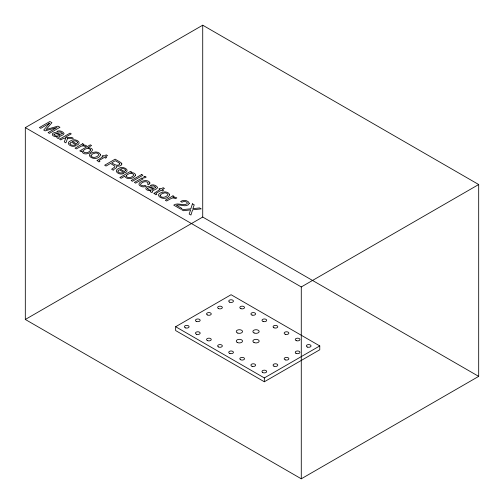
<?xml version="1.0" encoding="UTF-8"?>
<svg xmlns="http://www.w3.org/2000/svg" width="504" height="504" viewBox="0 0 504 504"><rect width="100%" height="100%" fill="white"/><g stroke="black" fill="none" stroke-linecap="round" stroke-linejoin="round"><path stroke-width="0.76" d="M25.313 127.625L202.721 25.2L478.687 184.527L478.687 376.375L301.279 478.8L25.313 319.473L25.313 127.625L301.279 286.952L478.687 184.527M25.313 319.473L202.721 217.048L478.687 376.375M175.644 326.724L231.078 294.72L319.769 345.927L319.769 349.77L264.335 381.774L175.644 330.567L175.644 326.724L264.335 377.931L319.769 345.927M301.279 286.952L301.279 478.8M264.335 377.931L264.335 381.774M202.721 25.2L202.721 217.048M149.927 183.015L148.737 184.829L147.489 184.105L148.144 183.128L147.962 182.618C145.814 180.659 142.153 181.969 140.635 184.086A2.23 1.285 0 0 0 140.937 185.113L143.13 185.875L145.12 185.472L146.368 186.197L144.673 186.738A3.711 2.142 0 0 1 142.304 186.776C132.344 183.891 147.628 176.942 149.927 183.015M97.089 160.48L98.948 161.942L99.962 161.356L99.067 160.776L99.332 160.31L104.328 157.431L105.55 158.136L106.596 157.525L105.374 156.82L107.51 155.591L106.212 154.841L104.076 156.07L103.043 155.471L101.991 156.083L103.024 156.681L97.089 160.48M153.997 193.334L155.862 194.802L156.876 194.216L155.982 193.637L156.246 193.171L161.242 190.285L162.458 190.991L163.51 190.386L162.288 189.68L164.424 188.446L163.126 187.696L160.99 188.931L159.951 188.332L158.905 188.937L159.938 189.536L153.997 193.334M69.936 143.407C70.169 145.328 72.979 145.536 74.479 145.045L75.739 145.776C71.845 148.018 64.165 143.237 71.083 140.597C74.409 137.863 83.286 142.298 76.86 145.253L71.259 142.015L69.936 143.407M117.911 171.108C118.138 173.023 120.947 173.231 122.447 172.74L123.713 173.471C119.813 175.713 112.134 170.932 119.051 168.292C122.377 165.558 131.254 169.993 124.835 172.948L119.228 169.709L117.911 171.108M62.206 133.283L62.168 133.705C59.346 135.752 55.679 130.536 52.668 133.447C50.847 135.853 55.541 136.975 57.261 136.704L56.776 137.245L57.273 138.071L58.288 138.512L59.233 137.957C56.467 136.666 63.844 135.671 64.027 133.667L63.958 133.289C62.452 131.128 59.157 130.101 56.795 131.468L57.992 132.161L60.165 131.916L62.206 133.283M155.711 187.261L155.673 187.69C152.851 189.737 149.184 184.514 146.173 187.431C144.346 189.838 149.045 190.959 150.765 190.688L150.28 191.224L150.778 192.056L151.792 192.49L152.737 191.942C149.972 190.651 157.349 189.655 157.531 187.652L157.462 187.274C155.957 185.113 152.662 184.086 150.299 185.453L151.496 186.146L153.67 185.9L155.711 187.261M91.01 155.465L90.966 155.849C92.585 158.735 97.562 157.286 98.79 154.747L98.381 153.903L97.228 153.222A2.476 1.43 0 0 0 95.218 153.04L92.516 153.978L91.01 155.465M160.127 195.369L160.077 195.747C161.696 198.639 166.673 197.19 167.901 194.645L167.498 193.801L166.339 193.127A2.476 1.43 0 0 0 164.329 192.938L161.627 193.882L160.127 195.369M121.861 163.932L121.357 165.073L119.662 166.043L116.632 166.2L116.607 167.561L113.778 169.489L113.356 170.264L111.611 169.256L114.673 167.095L114.88 166.169L110.565 163.453L106.06 166.049L104.643 165.23L115.133 159.176L120.998 162.66L121.861 163.932M90.67 149.94C89.68 152.498 85.018 153.991 83.185 151.446L83.16 150.98C84.439 148.592 89.126 147.218 90.67 149.94M81.963 151.011C83.368 158.773 100.403 148.516 87.772 147.729L91.577 145.53L90.329 144.812L79.796 150.891L80.987 151.572L81.963 151.011M100.504 154.892C96.97 163.466 81.018 154.205 95.218 152.025A4.467 2.577 0 0 1 98.135 152.473L99.641 153.323L100.504 154.892M169.615 194.796C166.087 203.37 150.129 194.103 164.329 191.923A4.467 2.577 0 0 1 167.246 192.371L168.752 193.227L169.615 194.796M54.067 134.259L53.991 134.65C55.301 136.54 58.395 136.395 60.077 135.009L56.127 133.636L54.067 134.259M147.571 188.244L147.496 188.635C148.806 190.525 151.899 190.38 153.581 188.994L149.631 187.62L147.571 188.244M77.635 142.506L76.564 143.898L72.311 141.448C73.924 140.616 76.873 140.484 77.635 142.506M125.603 170.201L124.532 171.593L120.286 169.142C121.892 168.311 124.841 168.178 125.603 170.201M119.864 163.85C118.131 167.089 113.709 164.153 111.749 162.767L115.334 160.7L119.404 163.113L119.864 163.85M189.309 203.358C186.877 208.24 180.382 203.925 176.381 205.248L181.969 208.473L180.753 209.173L173.729 205.122C177.887 202.066 183.191 206.432 187.192 203.717L187.173 202.545L185.831 201.688L183.677 201.524L181.887 202.211L180.583 201.455C183.198 199.748 188.269 200.012 189.309 203.358M135.563 175.19C133.919 178.7 127.669 180.117 125.068 176.885L125.042 176.016L121.136 178.277L119.845 177.534L130.511 171.373L131.764 172.097L130.75 172.683C132.533 172.519 135.412 172.979 135.563 175.19M192.44 203.805L190.846 208.788L181.711 209.727L183.424 210.716L190.644 209.903L189.157 214.03L190.922 215.044L192.61 209.809L201.247 208.889L199.553 207.913L192.881 208.694L194.216 204.832L192.44 203.805M67.586 138.31L65.892 142.859L64.247 141.914L65.722 138.304L63.655 138.254L60.782 139.91L59.548 139.198L70.043 133.138L71.278 133.856L65.186 137.371L71.732 137.397L73.376 138.348L67.586 138.31M126.447 175.455L126.265 176.375C128.142 178.794 132.376 177.414 133.749 175.115L133.736 174.649C131.966 172.223 128.167 173.628 126.447 175.455M49.562 123.215L43.728 130.064L45.133 130.876L56.977 127.493L48.1 132.59L49.449 133.365L59.945 127.31L57.928 126.145L46.066 129.541L51.918 122.68L49.883 121.502L39.394 127.562L40.748 128.344L49.562 123.215M82.713 143.741L75.065 148.157L76.35 148.894L81.648 145.99L83.815 145.921L85.214 146.588L86.568 145.807L85.333 145.215L82.612 145.209L83.935 144.44L82.713 143.741M141.662 174.491L131.166 180.545L132.458 181.289L142.947 175.228L141.662 174.491M141.996 178.007L134.385 182.404L135.689 183.16L143.306 178.762L141.996 178.007M144.875 176.343L143.419 177.188L144.724 177.937L146.185 177.099L144.875 176.343M172.966 195.848L165.318 200.264L166.603 201.002L171.902 198.097L174.069 198.028L175.468 198.702L176.822 197.914L175.587 197.322L172.866 197.316L174.189 196.554L172.966 195.848M262.672 372.494A2.35 1.361 0 0 0 266.61 371.883A2.35 1.361 0 0 0 263.731 370.219A2.35 1.361 0 0 0 262.672 372.494M273.949 366.188A2.35 1.361 0 0 0 277.748 365.337A2.35 1.361 0 0 0 274.573 363.863A2.35 1.361 0 0 0 273.949 366.188M229.414 302.085A2.35 1.361 0 0 0 233.352 301.474A2.35 1.361 0 0 0 230.467 299.811A2.35 1.361 0 0 0 229.414 302.085M207.73 340.704A2.35 1.361 0 0 0 211.258 339.526A2.35 1.361 0 0 0 207.73 338.354A2.35 1.361 0 0 0 207.73 340.704M240.988 308.7A2.35 1.361 0 0 0 244.516 307.522A2.35 1.361 0 0 0 240.988 306.35A2.35 1.361 0 0 0 240.988 308.7M218.327 308.486A2.35 1.361 0 0 0 222.264 307.875A2.35 1.361 0 0 0 219.385 306.212A2.35 1.361 0 0 0 218.327 308.486M207.238 314.887A2.35 1.361 0 0 0 211.176 314.276A2.35 1.361 0 0 0 208.297 312.612A2.35 1.361 0 0 0 207.238 314.887M254.003 342.512A3.137 1.808 0 0 0 259.113 341.447A3.137 1.808 0 0 0 254.955 339.425A3.137 1.808 0 0 0 254.003 342.512M254.104 332.961A3.137 1.808 0 0 0 259.132 331.771A3.137 1.808 0 0 0 254.835 329.849A3.137 1.808 0 0 0 254.104 332.961M229.9 353.506A2.35 1.361 0 0 0 233.428 352.327A2.35 1.361 0 0 0 229.9 351.156A2.35 1.361 0 0 0 229.9 353.506M218.327 346.891A2.35 1.361 0 0 0 222.264 346.279A2.35 1.361 0 0 0 219.385 344.616A2.35 1.361 0 0 0 218.327 346.891M196.157 321.287A2.35 1.361 0 0 0 200.088 320.676A2.35 1.361 0 0 0 197.209 319.013A2.35 1.361 0 0 0 196.157 321.287M285.333 359.906A2.35 1.361 0 0 0 288.861 358.728A2.35 1.361 0 0 0 285.333 357.556A2.35 1.361 0 0 0 285.333 359.906M185.554 327.902A2.35 1.361 0 0 0 189.082 326.724A2.35 1.361 0 0 0 185.554 325.553A2.35 1.361 0 0 0 185.554 327.902M296.421 340.704A2.35 1.361 0 0 0 299.949 339.526A2.35 1.361 0 0 0 296.421 338.354A2.35 1.361 0 0 0 296.421 340.704M252.076 315.101A2.35 1.361 0 0 0 255.604 313.923A2.35 1.361 0 0 0 252.076 312.751A2.35 1.361 0 0 0 252.076 315.101M263.164 321.502A2.35 1.361 0 0 0 266.692 320.323A2.35 1.361 0 0 0 263.164 319.152A2.35 1.361 0 0 0 263.164 321.502M237.208 342.424A3.137 1.808 0 0 0 242.43 341.573A3.137 1.808 0 0 0 238.537 339.387A3.137 1.808 0 0 0 237.208 342.424M273.968 327.789A2.35 1.361 0 0 0 277.748 326.92A2.35 1.361 0 0 0 274.554 325.464A2.35 1.361 0 0 0 273.968 327.789M237.825 333.094A3.137 1.808 0 0 0 242.531 331.525A3.137 1.808 0 0 0 237.825 329.956A3.137 1.808 0 0 0 237.825 333.094M252.076 366.307A2.35 1.361 0 0 0 255.604 365.129A2.35 1.361 0 0 0 252.076 363.957A2.35 1.361 0 0 0 252.076 366.307M240.502 359.692A2.35 1.361 0 0 0 244.434 359.081A2.35 1.361 0 0 0 241.555 357.418A2.35 1.361 0 0 0 240.502 359.692M196.642 334.303A2.35 1.361 0 0 0 200.17 333.125A2.35 1.361 0 0 0 196.642 331.953A2.35 1.361 0 0 0 196.642 334.303M285.258 334.278A2.35 1.361 0 0 0 288.861 333.182A2.35 1.361 0 0 0 285.415 331.928A2.35 1.361 0 0 0 285.258 334.278M307.509 347.105A2.35 1.361 0 0 0 311.037 345.927A2.35 1.361 0 0 0 307.509 344.755A2.35 1.361 0 0 0 307.509 347.105M295.936 353.291A2.35 1.361 0 0 0 299.867 352.68A2.35 1.361 0 0 0 296.988 351.017A2.35 1.361 0 0 0 295.936 353.291"/></g></svg>
